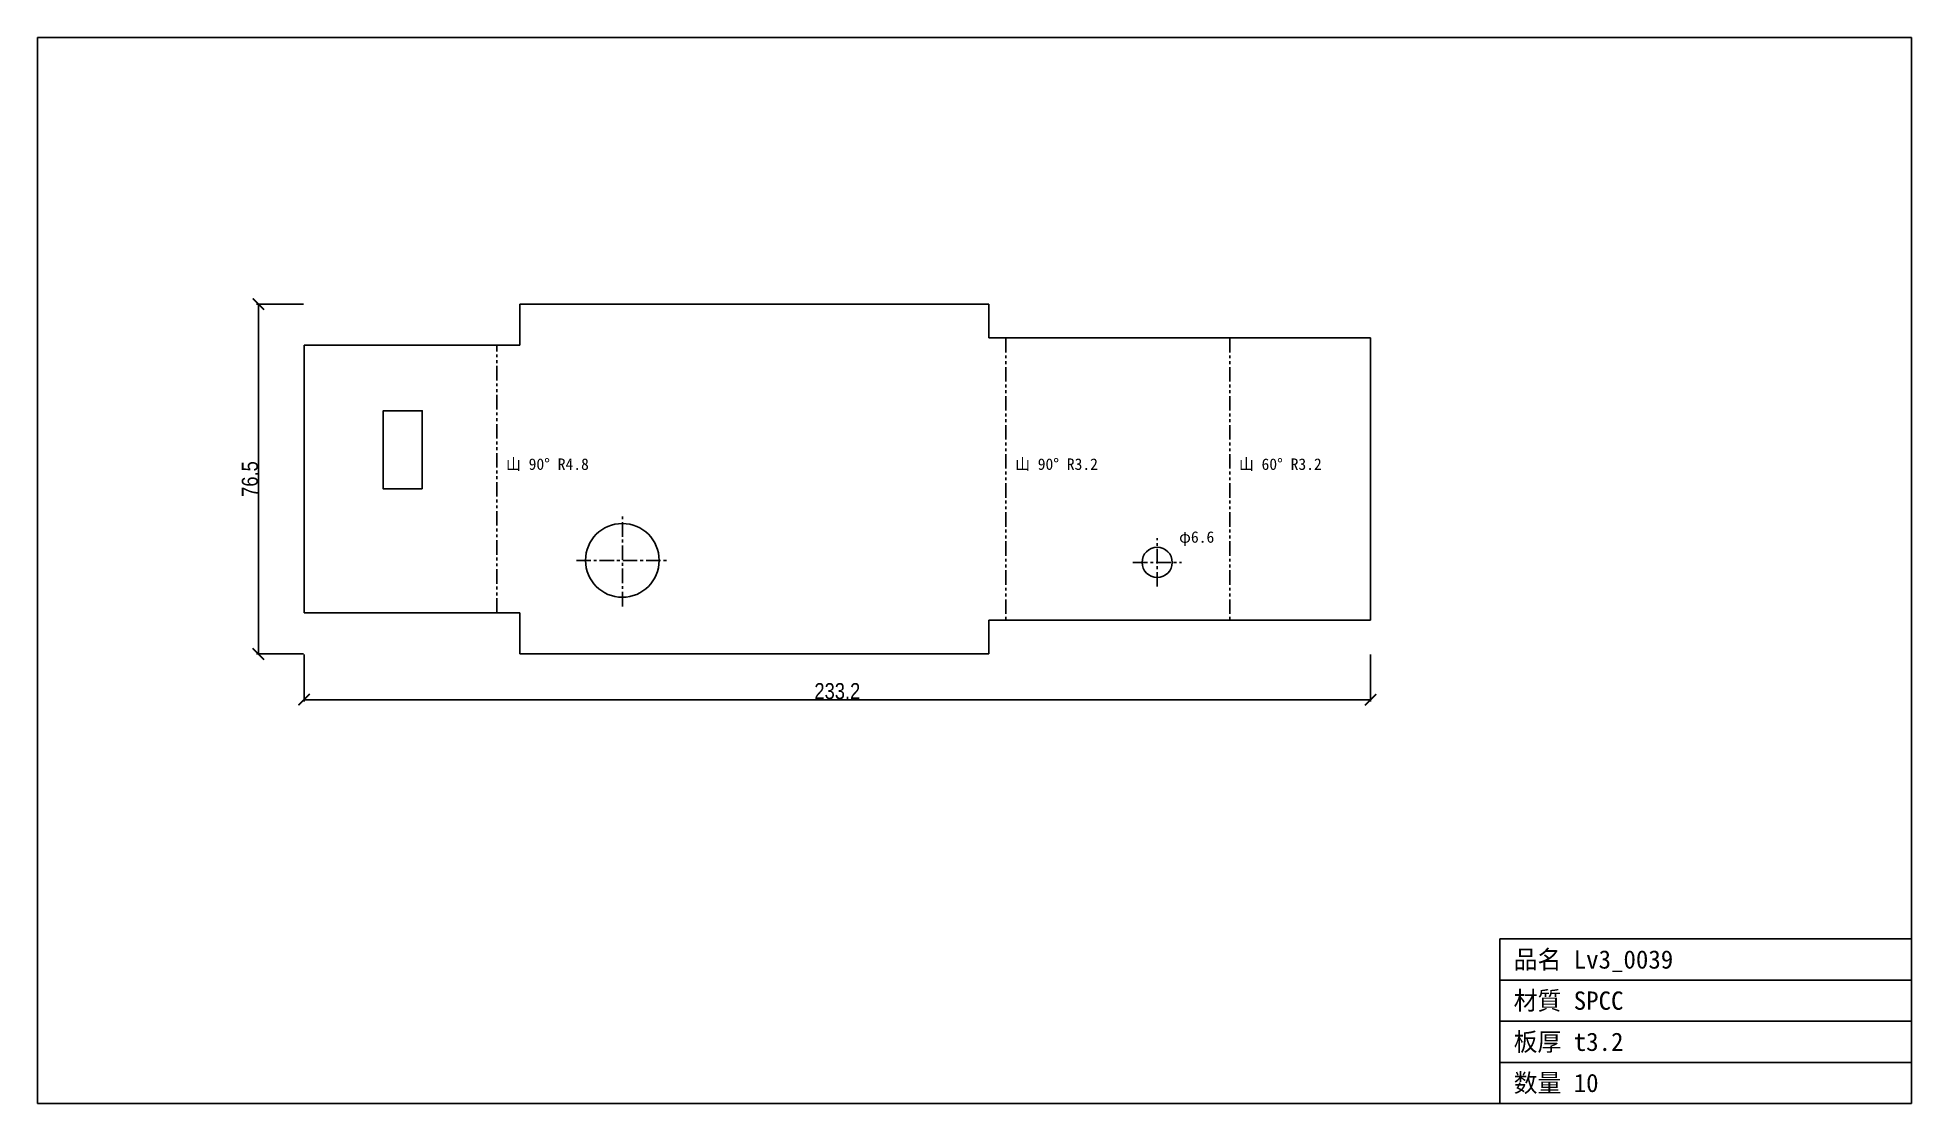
# Model space of a CAD drawing. Header units: millimetres. Extents: x -106 to 304, y -98 to 135.
import ezdxf

# ---------------------------------------------------------------- set-up
doc = ezdxf.new("R2010")
doc.units = ezdxf.units.MM
doc.linetypes.add('CENTER', pattern=[5.08, 3.175, -0.635, 0.635, -0.635])
doc.linetypes.add('PHANTOM', pattern=[6.35, 3.175, -0.635, 0.635, -0.635, 0.635, -0.635])
for name, color, linetype in [('1', 7, 'Continuous'), ('10', 7, 'Continuous'), ('13', 7, 'Continuous'), ('14', 7, 'Continuous'), ('16', 7, 'Continuous'), ('3', 7, 'Continuous')]:
    doc.layers.add(name, color=color, linetype=linetype)
doc.styles.add('OpenSansCondensed-Light', font='OpenSansCondensed-Light.ttf')
doc.dimstyles.new('EZDXF', dxfattribs={"dimtxt": 0.25, "dimasz": 0.175, "dimexe": 0.375, "dimexo": 0.125, "dimgap": 0.1, "dimtad": 1, "dimlfac": 100, "dimzin": 12, "dimdsep": 46, "dimtxsty": 'OpenSansCondensed-Light', "dimblk": 'ARCHTICK', "dimcen": 2.5, "dimazin": 3, "dimtfac": 0.5, "dimtmove": 2, "dimatfit": 3})

# ---------------------------------------------------------------- blocks, each defined once
blk = doc.blocks.new('HOLE_D6_60')
blk.add_circle((0, 0), 3.3)
blk = doc.blocks.new('_ARCHTICK')
at = {"color": 0, "linetype": 'BYBLOCK', "const_width": 0.15}
blk.add_lwpolyline([(-0.5, -0.5), (0.5, 0.5)], dxfattribs=at)

msp = doc.modelspace()

# ---------------------------------------------------------------- linework, layer by layer
at = {"layer": '1', "color": 1, "linetype": 'CENTER'}
for p, q in [((22.41, 10.4), (22.41, 30.52)), ((139.38, 14.72), (139.38, 25.32)), ((12.35, 20.46), (32.47, 20.46)), ((134.08, 20.02), (144.68, 20.02))]:
    msp.add_line(p, q, dxfattribs=at)
at = {"layer": '10', "color": 1, "linetype": 'PHANTOM'}
for p, q in [((-5.03, 9), (-5.03, 67.49)), ((106.31, 69.09), (106.31, 7.4)), ((155.26, 69.09), (155.26, 7.4))]:
    msp.add_line(p, q, dxfattribs=at)
at = {"layer": '13', "color": 7, "linetype": 'CONTINUOUS'}
for p, q in [((304.36, 134.8), (-105.5, 134.8)), ((-105.5, 134.8), (-105.5, -98.31)), ((304.36, -98.31), (304.36, 134.8)), ((214.36, -98.31), (214.36, -62.31)), ((214.36, -62.31), (304.36, -62.31)), ((214.36, -71.31), (304.36, -71.31)), ((214.36, -80.31), (304.36, -80.31)), ((214.36, -89.31), (304.36, -89.31)), ((-105.5, -98.31), (304.36, -98.31))]:
    msp.add_line(p, q, dxfattribs=at)
at = {"layer": '16', "color": 7, "linetype": 'CONTINUOUS'}
for p, q in [((102.54, 76.49), (0, 76.49)), ((0, 76.49), (0, 71.41)), ((102.54, 69.09), (102.54, 76.49)), ((102.54, 76.49), (102.54, 69.09)), ((0, 71.41), (0, 67.49)), ((-30.17, 67.49), (-47.19, 67.49)), ((-47.19, 67.49), (-47.19, 50.11)), ((-27.43, 67.49), (-30.17, 67.49)), ((0, 67.49), (-27.43, 67.49)), ((186.05, 69.09), (102.54, 69.09)), ((186.05, 38.02), (186.05, 69.1)), ((-47.19, 50.11), (-47.19, 46.88)), ((-47.19, 46.88), (-47.19, 28.54)), ((186.05, 7.4), (186.05, 38.02)), ((-47.19, 28.54), (-47.19, 9)), ((-47.19, 9), (-9.89, 9)), ((-9.89, 9), (0, 9)), ((0, 9), (0, 0)), ((102.54, 4.75), (102.54, 7.4)), ((102.54, 7.4), (186.05, 7.4)), ((186.05, 7.4), (102.54, 7.4)), ((102.54, 0), (102.54, 4.75)), ((0, 0), (25.89, 0)), ((25.89, 0), (30.75, 0)), ((30.75, 0), (51.07, 0)), ((51.07, 0), (102.55, 0))]:
    msp.add_line(p, q, dxfattribs=at)
msp.add_lwpolyline([(-21.36, 36.1), (-29.89, 36.1), (-29.89, 53.17), (-21.36, 53.17)], close=True, dxfattribs=at)
msp.add_circle((22.41, 20.46), 8.06, dxfattribs=at)

# ---------------------------------------------------------------- block references
msp.add_blockref('HOLE_D6_60', (139.38, 20.02), dxfattribs=at)

# ---------------------------------------------------------------- texts
at = {"layer": '14', "color": 2}
for s, height, p in [('山 90° R4.8', 2.5, (-3.03, 40.25)), ('山 90° R3.2', 2.5, (108.31, 40.25)), ('山 60° R3.2', 2.5, (157.26, 40.25)), ('φ6.6', 2.5, (144.18, 24.32)), ('品名 Lv3_0039', 4, (217.36, -68.81)), ('材質 SPCC', 4, (217.36, -77.81)), ('板厚 t3.2', 4, (217.36, -86.81)), ('数量 10', 4, (217.36, -95.81))]:
    msp.add_text(s, height=height, dxfattribs=at).set_placement(p)

# ---------------------------------------------------------------- dimensions: what is measured, and where the dimension line sits
at = {"layer": '3', "color": 2}
msp.add_linear_dim(base=(-57.19, 0), p1=(-47.19, 0), p2=(-47.19, 76.49), angle=90, dimstyle='EZDXF', override={"dimtxt": 3.5, "dimasz": 2.5, "dimdec": 1, "dimlfac": 1}, dxfattribs=at).render()
msp.add_linear_dim(base=(-47.19, -10), p1=(-47.19, 0), p2=(186.05, 0), dimstyle='EZDXF', override={"dimtxt": 3.5, "dimasz": 2.5, "dimdec": 1, "dimlfac": 1}, dxfattribs=at).render()

doc.saveas('drawing.dxf')
